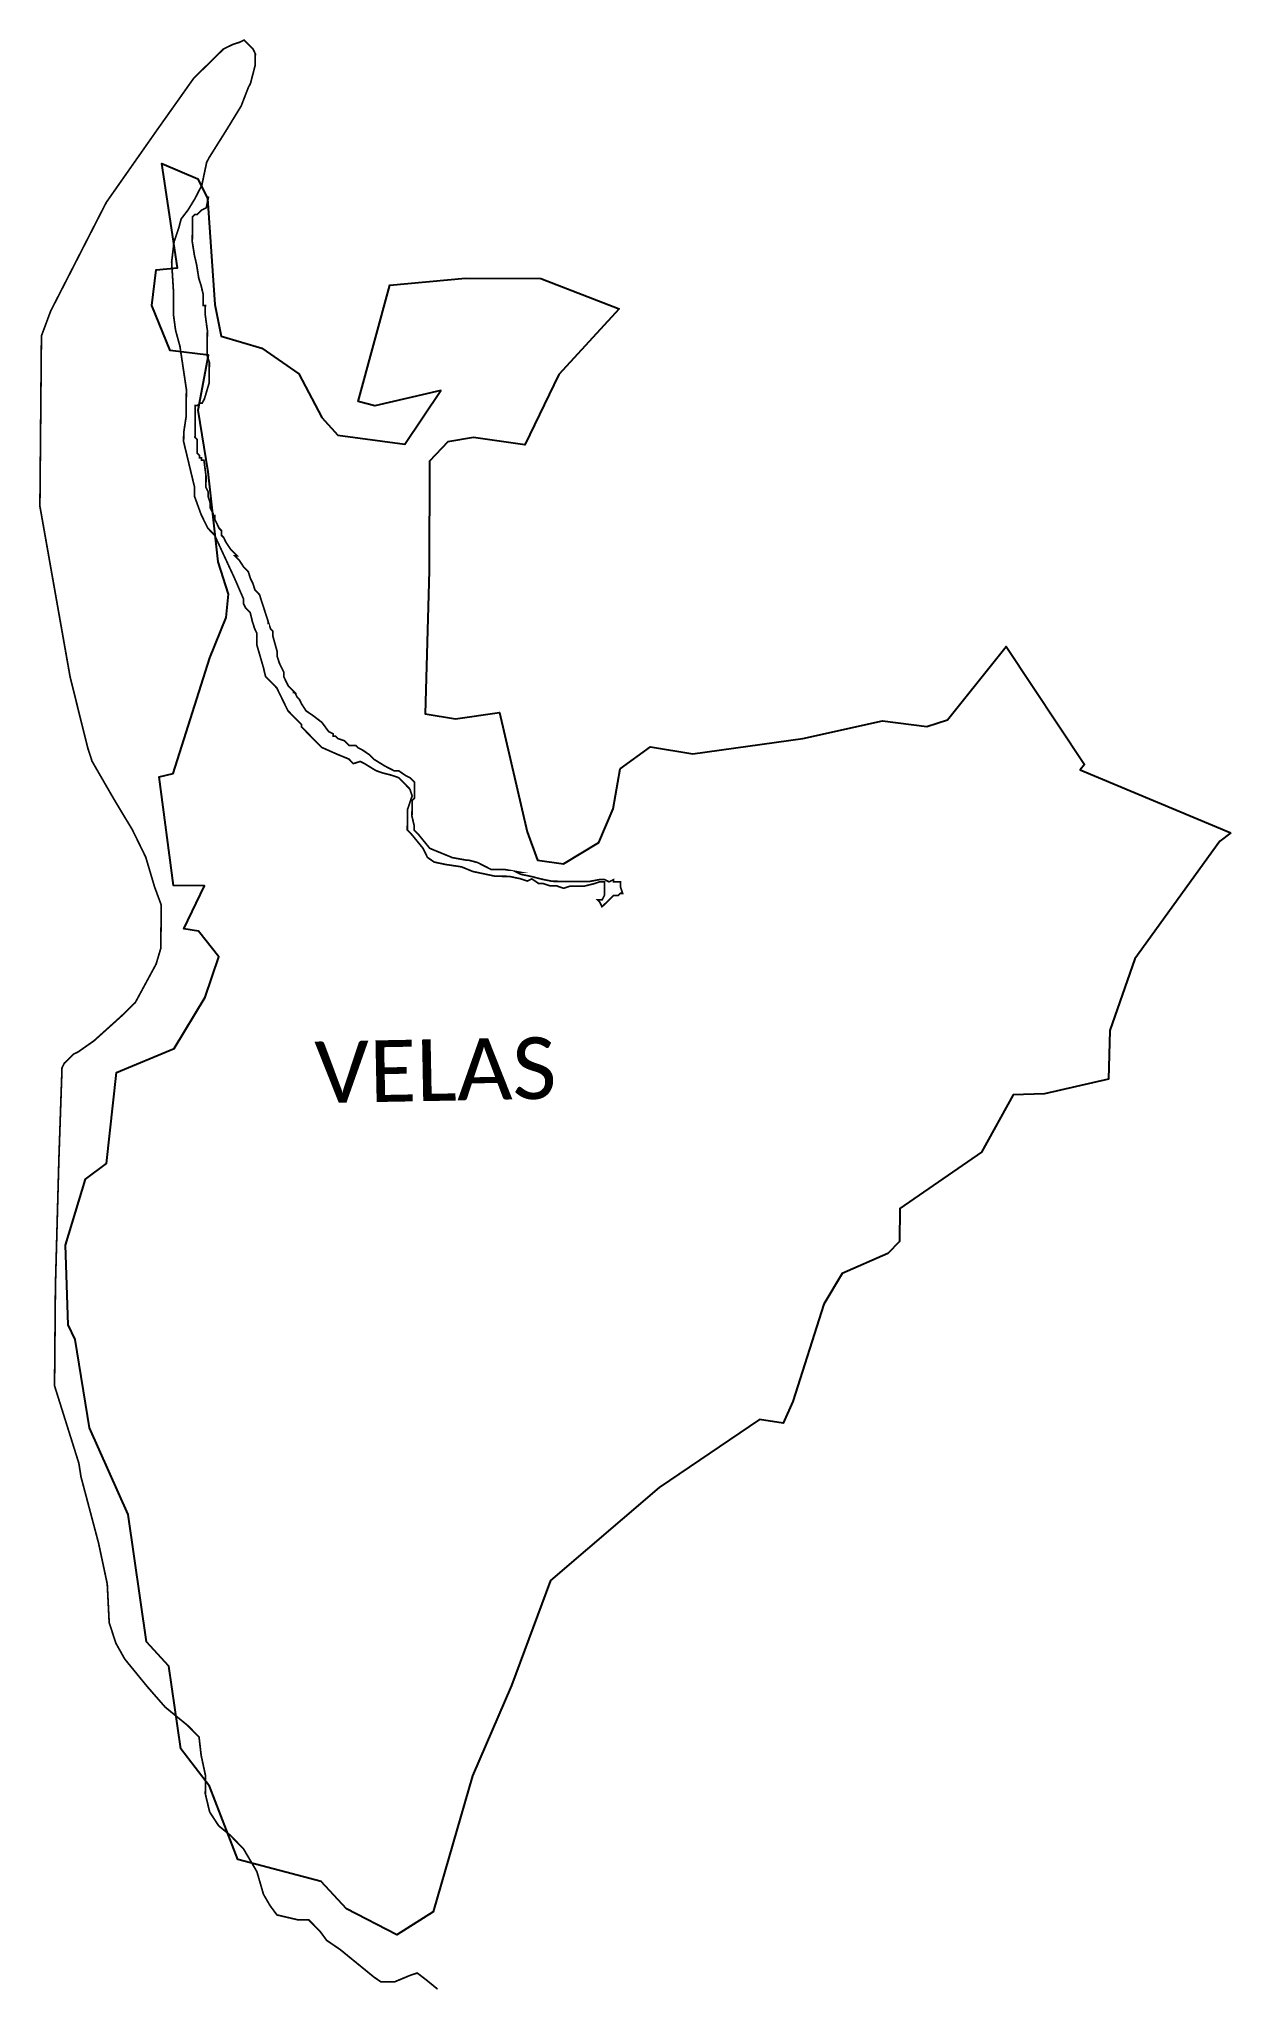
# Model space of a CAD drawing. Header units: metres. Extents: x 291187 to 293289, y 1984535 to 1987977.
import ezdxf

# ---------------------------------------------------------------- set-up
doc = ezdxf.new("R2010")
doc.units = ezdxf.units.M
for name, color, linetype in [('LOW TIDE LINE', 5, 'Continuous'), ('village', 3, 'Continuous'), ('VILLAGE NAME', 250, 'Continuous')]:
    doc.layers.add(name, color=color, linetype=linetype)
doc.styles.get("Standard").update_dxf_attribs({"font": 'calibri.ttf'})

msp = doc.modelspace()

# ---------------------------------------------------------------- linework, layer by layer
at = {"layer": 'LOW TIDE LINE', "lineweight": 18}
msp.add_lwpolyline([(291485.7, 1987699.5, 3.01, 3.01, 0), (291481.5, 1987679.5, 3.01, 3.01, 0), (291473.4, 1987675.5, 3.01, 3.01, 0), (291469.4, 1987671.5, 3.01, 3.01, 0), (291465.3, 1987667.6, 3.01, 3.01, 0), (291461.3, 1987667.6, 3.01, 3.01, 0), (291457.3, 1987663.6, 3.01, 3.01, 0), (291456.9, 1987619.5, 3.01, 3.01, 0), (291460.7, 1987595.5, 3.01, 3.01, 0), (291464.5, 1987579.4, 3.01, 3.01, 0), (291468.3, 1987555.3, 3.01, 3.01, 0), (291472.2, 1987543.2, 3.01, 3.01, 0), (291476.1, 1987527.2, 3.01, 3.01, 0), (291475.9, 1987507.1, 3.01, 3.01, 0), (291479.9, 1987507.1, 3.01, 3.01, 0), (291479.7, 1987491.1, 3.01, 3.01, 0), (291483.5, 1987463, 3.01, 3.01, 0), (291483.5, 1987463, 3.01, 3.01, 0), (291483.1, 1987418.9, 3.01, 3.01, 0), (291487, 1987406.8, 3.01, 3.01, 0), (291486.7, 1987370.7, 3.01, 3.01, 0), (291478.4, 1987342.7, 3.01, 3.01, 0), (291474.3, 1987334.8, 3.01, 3.01, 0), (291470.3, 1987334.8, 3.01, 3.01, 0), (291466.2, 1987330.8, 3.01, 3.01, 0), (291462.2, 1987330.9, 3.01, 3.01, 0), (291461.7, 1987274.7, 3.01, 3.01, 0), (291465.7, 1987270.7, 3.01, 3.01, 0), (291465.5, 1987246.6, 3.01, 3.01, 0), (291469.4, 1987242.6, 3.01, 3.01, 0), (291469.4, 1987238.6, 3.01, 3.01, 0), (291473.4, 1987238.6, 3.01, 3.01, 0), (291473.4, 1987234.5, 3.01, 3.01, 0), (291477.4, 1987234.5, 3.01, 3.01, 0), (291481.1, 1987206.4, 3.01, 3.01, 0), (291481, 1987186.4, 3.01, 3.01, 0), (291484.9, 1987178.3, 3.01, 3.01, 0), (291484.8, 1987170.3, 3.01, 3.01, 0), (291488.7, 1987158.2, 3.01, 3.01, 0), (291488.6, 1987150.2, 3.01, 3.01, 0), (291492.6, 1987142.2, 3.01, 3.01, 0), (291496.5, 1987134.1, 3.01, 3.01, 0), (291496.5, 1987138.1, 3.01, 3.01, 0), (291496.5, 1987130.1, 3.01, 3.01, 0), (291504.3, 1987114, 3.01, 3.01, 0), (291508.3, 1987110, 3.01, 3.01, 0), (291508.2, 1987101.9, 3.01, 3.01, 0), (291512.2, 1987097.9, 3.01, 3.01, 0), (291516.1, 1987089.8, 3.01, 3.01, 0), (291524.1, 1987077.7, 3.01, 3.01, 0), (291536, 1987065.6, 3.01, 3.01, 0), (291532, 1987065.6, 3.01, 3.01, 0), (291539.9, 1987057.5, 3.01, 3.01, 0), (291547.8, 1987045.4, 3.01, 3.01, 0), (291555.7, 1987037.4, 3.01, 3.01, 0), (291559.6, 1987025.3, 3.01, 3.01, 0), (291563.6, 1987017.2, 3.01, 3.01, 0), (291567.5, 1987005.2, 3.01, 3.01, 0), (291575.4, 1986997.1, 3.01, 3.01, 0), (291579.3, 1986985, 3.01, 3.01, 0), (291583.2, 1986973, 3.01, 3.01, 0), (291587.1, 1986960.9, 3.01, 3.01, 0), (291591, 1986948.8, 3.01, 3.01, 0), (291591, 1986944.8, 3.01, 3.01, 0), (291591, 1986948.8, 3.01, 3.01, 0), (291594.9, 1986936.8, 3.01, 3.01, 0), (291598.9, 1986932.7, 3.01, 3.01, 0), (291598.8, 1986924.7, 3.01, 3.01, 0), (291606.6, 1986896.6, 3.01, 3.01, 0), (291606.5, 1986888.6, 3.01, 3.01, 0), (291610.4, 1986876.5, 3.01, 3.01, 0), (291614.3, 1986868.4, 3.01, 3.01, 0), (291618.3, 1986860.4, 3.01, 3.01, 0), (291618.2, 1986852.4, 3.01, 3.01, 0), (291622.1, 1986844.3, 3.01, 3.01, 0), (291626.1, 1986836.3, 3.01, 3.01, 0), (291630, 1986832.2, 3.01, 3.01, 0), (291638, 1986824.1, 3.01, 3.01, 0), (291634, 1986824.2, 3.01, 3.01, 0), (291638, 1986824.1, 3.01, 3.01, 0), (291641.9, 1986816.1, 3.01, 3.01, 0), (291645.9, 1986812, 3.01, 3.01, 0), (291649.8, 1986804, 3.01, 3.01, 0), (291657.7, 1986791.9, 3.01, 3.01, 0), (291669.7, 1986783.8, 3.01, 3.01, 0), (291685.6, 1986771.6, 3.01, 3.01, 0), (291697.5, 1986755.4, 3.01, 3.01, 0), (291705.4, 1986751.4, 3.01, 3.01, 0), (291705.4, 1986747.4, 3.01, 3.01, 0), (291709.4, 1986747.3, 3.01, 3.01, 0), (291713.4, 1986743.3, 3.01, 3.01, 0), (291725.4, 1986739.2, 3.01, 3.01, 0), (291729.3, 1986735.1, 3.01, 3.01, 0), (291733.3, 1986731.1, 3.01, 3.01, 0), (291745.3, 1986730.9, 3.01, 3.01, 0), (291749.3, 1986726.9, 3.01, 3.01, 0), (291757.3, 1986722.8, 3.01, 3.01, 0), (291769.2, 1986714.7, 3.01, 3.01, 0), (291777.2, 1986706.6, 3.01, 3.01, 0), (291797.1, 1986694.4, 3.01, 3.01, 0), (291813.1, 1986686.2, 3.01, 3.01, 0), (291821.1, 1986686.2, 3.01, 3.01, 0), (291833, 1986678, 3.01, 3.01, 0), (291841, 1986673.9, 3.01, 3.01, 0), (291849, 1986665.9, 3.01, 3.01, 0), (291848.7, 1986637.8, 3.01, 3.01, 0), (291844.7, 1986633.8, 3.01, 3.01, 0), (291844.4, 1986605.8, 3.01, 3.01, 0), (291848.3, 1986589.7, 3.01, 3.01, 0), (291848.2, 1986581.7, 3.01, 3.01, 0), (291856.1, 1986573.6, 3.01, 3.01, 0), (291875.9, 1986549.4, 3.01, 3.01, 0), (291915.9, 1986533, 3.01, 3.01, 0), (291939.9, 1986528.7, 3.01, 3.01, 0), (291943.9, 1986528.7, 3.01, 3.01, 0), (291959.9, 1986524.5, 3.01, 3.01, 0), (291983.8, 1986512.3, 3.01, 3.01, 0), (292007.9, 1986512.1, 3.01, 3.01, 0), (292031.9, 1986507.8, 3.01, 3.01, 0), (292027.9, 1986507.9, 3.01, 3.01, 0), (292035.9, 1986503.8, 3.01, 3.01, 0), (292055.9, 1986499.6, 3.01, 3.01, 0), (292071.9, 1986495.4, 3.01, 3.01, 0), (292091.9, 1986491.3, 3.01, 3.01, 0), (292156, 1986490.7, 3.01, 3.01, 0), (292176.1, 1986494.5, 3.01, 3.01, 0), (292184.1, 1986494.4, 3.01, 3.01, 0), (292192.1, 1986490.3, 3.01, 3.01, 0), (292200.1, 1986494.3, 3.01, 3.01, 0), (292200.1, 1986490.3, 3.01, 3.01, 0), (292212.1, 1986490.2, 3.01, 3.01, 0), (292212, 1986482.1, 3.01, 3.01, 0), (292215.9, 1986470.1, 3.01, 3.01, 0), (292211.9, 1986470.1, 3.01, 3.01, 0), (292207.9, 1986466.1, 3.01, 3.01, 0), (292199.8, 1986466.2, 3.01, 3.01, 0), (292195.8, 1986462.2, 3.01, 3.01, 0), (292183.7, 1986450.3, 3.01, 3.01, 0), (292179.6, 1986446.4, 3.01, 3.01, 0), (292175.7, 1986454.4, 3.01, 3.01, 0), (292171.7, 1986458.5, 3.01, 3.01, 0), (292179.7, 1986458.4, 3.01, 3.01, 0), (292183.8, 1986466.4, 3.01, 3.01, 0), (292184, 1986490.4, 3.01, 3.01, 0), (292176, 1986490.5, 3.01, 3.01, 0), (292164, 1986486.6, 3.01, 3.01, 0), (292147.9, 1986482.7, 3.01, 3.01, 0), (292123.8, 1986482.9, 3.01, 3.01, 0), (292111.8, 1986479, 3.01, 3.01, 0), (292099.8, 1986483.2, 3.01, 3.01, 0), (292087.8, 1986483.3, 3.01, 3.01, 0), (292075.8, 1986487.4, 3.01, 3.01, 0), (292067.8, 1986487.5, 3.01, 3.01, 0), (292055.8, 1986495.6, 3.01, 3.01, 0), (292047.8, 1986491.7, 3.01, 3.01, 0), (292035.8, 1986495.8, 3.01, 3.01, 0), (292015.8, 1986500, 3.01, 3.01, 0), (291991.7, 1986500.2, 3.01, 3.01, 0), (291951.7, 1986508.6, 3.01, 3.01, 0), (291931.8, 1986516.8, 3.01, 3.01, 0), (291903.7, 1986521, 3.01, 3.01, 0), (291883.7, 1986525.2, 3.01, 3.01, 0), (291871.8, 1986533.4, 3.01, 3.01, 0), (291863.9, 1986549.5, 3.01, 3.01, 0), (291844.1, 1986573.7, 3.01, 3.01, 0), (291836.2, 1986581.8, 3.01, 3.01, 0), (291836.5, 1986617.9, 3.01, 3.01, 0), (291840.6, 1986629.9, 3.01, 3.01, 0), (291844.7, 1986641.8, 3.01, 3.01, 0), (291840.8, 1986653.9, 3.01, 3.01, 0), (291832.9, 1986662, 3.01, 3.01, 0), (291824.9, 1986670.1, 3.01, 3.01, 0), (291821, 1986674.1, 3.01, 3.01, 0), (291809, 1986678.3, 3.01, 3.01, 0), (291793, 1986682.4, 3.01, 3.01, 0), (291781, 1986686.5, 3.01, 3.01, 0), (291761.1, 1986698.7, 3.01, 3.01, 0), (291753.1, 1986702.8, 3.01, 3.01, 0), (291741, 1986698.9, 3.01, 3.01, 0), (291733.1, 1986707, 3.01, 3.01, 0), (291713.1, 1986715.2, 3.01, 3.01, 0), (291685.2, 1986727.5, 3.01, 3.01, 0), (291677.2, 1986735.6, 3.01, 3.01, 0), (291665.3, 1986747.7, 3.01, 3.01, 0), (291649.4, 1986763.9, 3.01, 3.01, 0), (291649.5, 1986767.9, 3.01, 3.01, 0), (291641.5, 1986776, 3.01, 3.01, 0), (291625.6, 1986792.2, 3.01, 3.01, 0), (291621.7, 1986800.2, 3.01, 3.01, 0), (291606, 1986832.4, 3.01, 3.01, 0), (291590.1, 1986848.6, 3.01, 3.01, 0), (291586.1, 1986852.7, 3.01, 3.01, 0), (291582.3, 1986868.7, 3.01, 3.01, 0), (291570.6, 1986908.9, 3.01, 3.01, 0), (291570.8, 1986929, 3.01, 3.01, 0), (291566.9, 1986937, 3.01, 3.01, 0), (291563, 1986949.1, 3.01, 3.01, 0), (291559.1, 1986965.2, 3.01, 3.01, 0), (291551.2, 1986973.3, 3.01, 3.01, 0), (291547.2, 1986981.3, 3.01, 3.01, 0), (291547.3, 1986989.3, 3.01, 3.01, 0), (291531.6, 1987025.6, 3.01, 3.01, 0), (291496.2, 1987102, 3.01, 3.01, 0), (291492.2, 1987106.1, 3.01, 3.01, 0), (291484.3, 1987114.2, 3.01, 3.01, 0), (291480.4, 1987122.2, 3.01, 3.01, 0), (291472.5, 1987138.3, 3.01, 3.01, 0), (291460.8, 1987170.5, 3.01, 3.01, 0), (291460.9, 1987186.6, 3.01, 3.01, 0), (291445.5, 1987250.8, 3.01, 3.01, 0), (291441.6, 1987266.9, 3.01, 3.01, 0), (291441.8, 1987282.9, 3.01, 3.01, 0), (291446, 1987311, 3.01, 3.01, 0), (291446.5, 1987359.1, 3.01, 3.01, 0), (291435.1, 1987435.3, 3.01, 3.01, 0), (291427.4, 1987463.5, 3.01, 3.01, 0), (291423.6, 1987491.6, 3.01, 3.01, 0), (291424, 1987527.6, 3.01, 3.01, 0), (291420.5, 1987583.8, 3.01, 3.01, 0), (291424.8, 1987619.8, 3.01, 3.01, 0), (291433, 1987643.8, 3.01, 3.01, 0), (291437.2, 1987659.8, 3.01, 3.01, 0), (291449.4, 1987675.7, 3.01, 3.01, 0), (291461.6, 1987695.7, 3.01, 3.01, 0), (291473.8, 1987719.6, 3.01, 3.01, 0), (291478, 1987739.6, 3.01, 3.01, 0), (291482.2, 1987759.6, 3.01, 3.01, 0), (291486.3, 1987767.6, 3.01, 3.01, 0), (291518.8, 1987819.4, 3.01, 3.01, 0), (291543.2, 1987859.3, 3.01, 3.01, 0), (291555.5, 1987891.2, 3.01, 3.01, 0), (291559.6, 1987899.2, 3.01, 3.01, 0), (291567.9, 1987931.2, 3.01, 3.01, 0), (291568.1, 1987951.3, 3.01, 3.01, 0), (291564.2, 1987959.3, 3.01, 3.01, 0), (291548.3, 1987975.5, 3.01, 3.01, 0), (291540.3, 1987971.6, 3.01, 3.01, 0), (291528.2, 1987967.7, 3.01, 3.01, 0), (291512.1, 1987959.8, 3.01, 3.01, 0), (291495.9, 1987943.9, 3.01, 3.01, 0), (291500, 1987947.9, 3.01, 3.01, 0), (291495.9, 1987943.9, 3.01, 3.01, 0), (291459.5, 1987908.2, 3.01, 3.01, 0), (291394.5, 1987816.5, 3.01, 3.01, 0), (291305.2, 1987689.1, 3.01, 3.01, 0), (291207.2, 1987497.6, 3.01, 3.01, 0), (291190.8, 1987453.6, 3.01, 3.01, 0), (291188.1, 1987153, 3.01, 3.01, 0), (291241.4, 1986851.8, 3.01, 3.01, 0), (291272.3, 1986727.3, 3.01, 3.01, 0), (291280.1, 1986703.1, 3.01, 3.01, 0), (291319.6, 1986634.6, 3.01, 3.01, 0), (291351.2, 1986582.2, 3.01, 3.01, 0), (291374.8, 1986533.9, 3.01, 3.01, 0), (291390.3, 1986481.6, 3.01, 3.01, 0), (291402.1, 1986449.5, 3.01, 3.01, 0), (291401.4, 1986373.3, 3.01, 3.01, 0), (291393.1, 1986345.3, 3.01, 3.01, 0), (291356.4, 1986277.5, 3.01, 3.01, 0), (291332.1, 1986253.7, 3.01, 3.01, 0), (291283.6, 1986210, 3.01, 3.01, 0), (291255.4, 1986190.2, 3.01, 3.01, 0), (291247.3, 1986186.3, 3.01, 3.01, 0), (291231.2, 1986170.4, 3.01, 3.01, 0), (291227.1, 1986162.4, 3.01, 3.01, 0), (291221.6, 1986002.1, 3.01, 3.01, 0), (291215.5, 1985777.7, 3.01, 3.01, 0), (291213.9, 1985601.3, 3.01, 3.01, 0), (291256.8, 1985464.6, 3.01, 3.01, 0), (291260.6, 1985440.5, 3.01, 3.01, 0), (291291.5, 1985324, 3.01, 3.01, 0), (291306.9, 1985251.7, 3.01, 3.01, 0), (291310.3, 1985183.5, 3.01, 3.01, 0), (291322, 1985147.3, 3.01, 3.01, 0), (291337.8, 1985119.1, 3.01, 3.01, 0), (291377.4, 1985070.6, 3.01, 3.01, 0), (291409.1, 1985034.3, 3.01, 3.01, 0), (291448.9, 1985001.8, 3.01, 3.01, 0), (291468.8, 1984981.6, 3.01, 3.01, 0), (291472.5, 1984949.5, 3.01, 3.01, 0), (291480.2, 1984913.4, 3.01, 3.01, 0), (291479.9, 1984881.3, 3.01, 3.01, 0), (291487.6, 1984849.2, 3.01, 3.01, 0), (291503.4, 1984825, 3.01, 3.01, 0), (291523.3, 1984808.7, 3.01, 3.01, 0), (291547.1, 1984784.5, 3.01, 3.01, 0), (291570.8, 1984744.2, 3.01, 3.01, 0), (291582.5, 1984704, 3.01, 3.01, 0), (291594.3, 1984683.8, 3.01, 3.01, 0), (291606.2, 1984667.7, 3.01, 3.01, 0), (291642.2, 1984659.3, 3.01, 3.01, 0), (291662.2, 1984659.1, 3.01, 3.01, 0), (291682.1, 1984638.9, 3.01, 3.01, 0), (291694, 1984622.8, 3.01, 3.01, 0), (291717.9, 1984606.5, 3.01, 3.01, 0), (291777.5, 1984557.9, 3.01, 3.01, 0), (291789.5, 1984549.7, 3.01, 3.01, 0), (291813.5, 1984549.5, 3.01, 3.01, 0), (291841.7, 1984561.3, 3.01, 3.01, 0), (291853.8, 1984565.2, 3.01, 3.01, 0), (291869.7, 1984553, 3.01, 3.01, 0), (291889.6, 1984536.8, 3.01, 3.01, 0)], format="xyseb", dxfattribs=at)
at = {"layer": 'village', "color": 3}
msp.add_polyline3d([(293289.1, 1986576.8, 0), (293269.7, 1986562.1, 0), (293119.3, 1986354.8, 0), (293075.3, 1986227.8, 0), (293072.8, 1986142.2, 0), (292960.1, 1986116.4, 0), (292904.7, 1986114.7, 0), (292848.9, 1986013.7, 0), (292705.2, 1985914.3, 0), (292704.5, 1985856, 0), (292683.7, 1985834.4, 0), (292603.4, 1985799.1, 0), (292570.9, 1985745.4, 0), (292516.4, 1985573.5, 0), (292499.4, 1985535.5, 0), (292457.2, 1985542, 0), (292280.4, 1985421.6, 0), (292088.6, 1985257.6, 0), (292020.1, 1985072.3, 0), (291951.4, 1984913.2, 0), (291881.8, 1984673, 0), (291817.8, 1984632.6, 0), (291728.9, 1984678.7, 0), (291684.2, 1984726.8, 0), (291537.2, 1984765.3, 0), (291487.5, 1984895, 0), (291436.6, 1984960.9, 0), (291415.3, 1985106.6, 0), (291376.3, 1985149.6, 0), (291343.8, 1985374.4, 0), (291275.6, 1985526.8, 0), (291250.4, 1985683.2, 0), (291237.9, 1985708.9, 0), (291233.5, 1985849.1, 0), (291268.8, 1985966, 0), (291305.7, 1985993.7, 0), (291323, 1986154.1, 0), (291424.9, 1986196.2, 0), (291479.7, 1986286.6, 0), (291503.7, 1986357.9, 0), (291467.9, 1986403.3, 0), (291441.9, 1986407.4, 0), (291478.5, 1986483.5, 0), (291423.6, 1986483.9, 0), (291398.4, 1986675.7, 0), (291423.1, 1986681.6, 0), (291487.8, 1986885.3, 0), (291516.9, 1986956.7, 0), (291520.7, 1986997.7, 0), (291502.6, 1987054.7, 0), (291485, 1987213.9, 0), (291467.1, 1987322.3, 0), (291485.2, 1987419.8, 0), (291417.7, 1987427.6, 0), (291385.8, 1987507, 0), (291393.1, 1987569.9, 0), (291430.6, 1987573.8, 0), (291403.4, 1987757.6, 0), (291466.6, 1987730.8, 0), (291483.8, 1987695.7, 0), (291496.6, 1987508.8, 0), (291507.9, 1987453.2, 0), (291579.3, 1987432, 0), (291644.8, 1987386.7, 0), (291685.3, 1987309.5, 0), (291713.9, 1987278.2, 0), (291832, 1987262.5, 0), (291895.2, 1987357.4, 0), (291779, 1987330, 0), (291749.5, 1987338, 0), (291805.3, 1987543, 0), (291938.7, 1987555.5, 0), (292071.9, 1987554.7, 0), (292210, 1987501.1, 0), (292103.2, 1987385.6, 0), (292043.7, 1987261.1, 0), (291953.1, 1987274.4, 0), (291907.6, 1987266.8, 0), (291875.4, 1987232.8, 0), (291875, 1987038.8, 0), (291867.4, 1986786.5, 0), (291921, 1986778, 0), (291998.7, 1986789.3, 0), (292047.6, 1986578.5, 0), (292065.6, 1986528.7, 0), (292111.5, 1986522.2, 0), (292174, 1986560, 0), (292199.2, 1986619.1, 0), (292211.4, 1986689.8, 0), (292265.1, 1986728.3, 0), (292340.1, 1986716.3, 0), (292534.1, 1986743.4, 0), (292674.5, 1986774.4, 0), (292752.7, 1986764.3, 0), (292789.2, 1986776.1, 0), (292892.6, 1986905.5, 0), (293030.8, 1986697.2, 0), (293023.2, 1986688.1, 0)], close=True, dxfattribs=at)

# ---------------------------------------------------------------- texts
at = {"layer": 'VILLAGE NAME', "insert": (291671.9, 1986208.5), "char_height": 108.748, "attachment_point": 1, "rotation": 1.1028}
msp.add_mtext_dynamic_manual_height_columns('{\\fCalibri|b0|i0|c0|p34;VELAS}', width=1571.314, gutter_width=543.7, heights=[0], dxfattribs=at)

doc.saveas('drawing.dxf')
